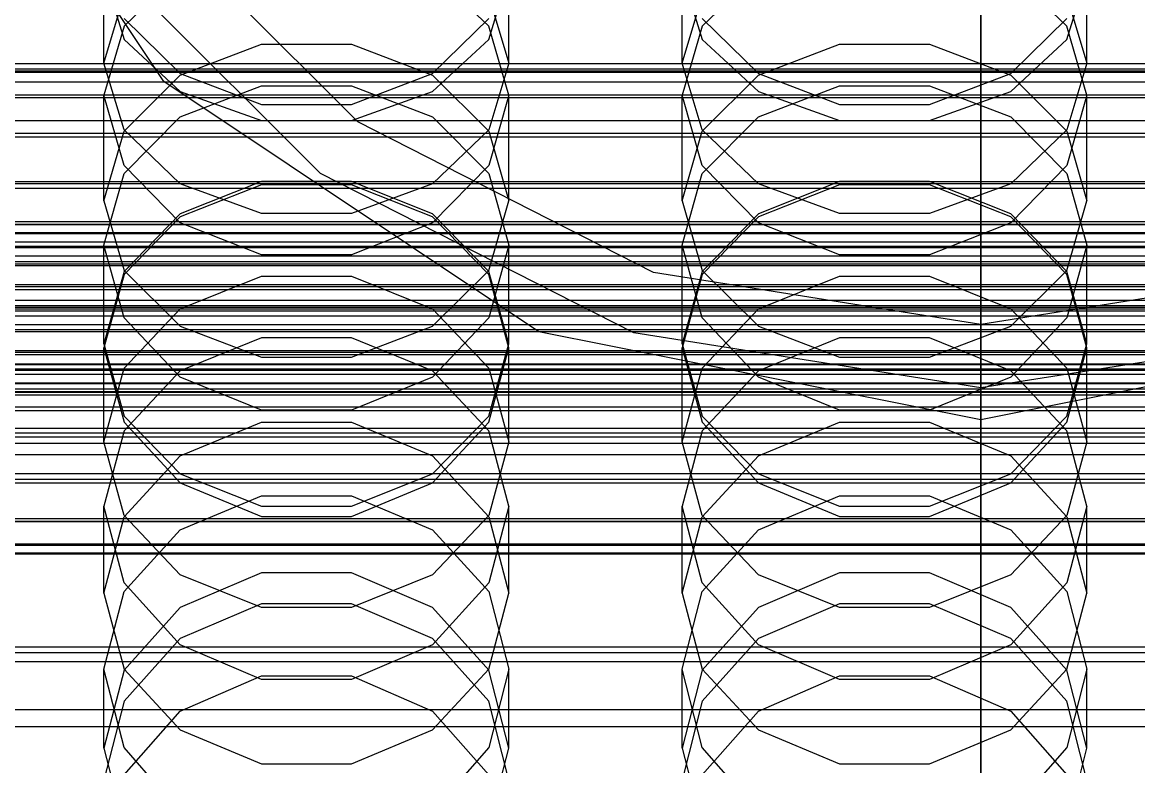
# Model space of a CAD drawing. Header units: millimetres. Extents: x -191664 to 191490, y -197311 to 10263.
# Drawn here: x -99.5 to 16.3, y -30105.8 to -30028.6 of the extents above; entities that cross this region are included whole.
import ezdxf

# ---------------------------------------------------------------- set-up
doc = ezdxf.new("R2010")
doc.units = ezdxf.units.MM
for name, color, linetype, lineweight in [('COTAS_USUARIO', 1, 'Continuous', 0), ('frontal_briquetadora', 7, 'Continuous', 0), ('frontal_C01', 7, 'Continuous', 0), ('frontal_C02', 7, 'Continuous', 0), ('frontal_C03', 7, 'Continuous', 0), ('frontal_mezcladora', 7, 'Continuous', 0), ('frontal_secador', 7, 'Continuous', 0)]:
    doc.layers.add(name, color=color, linetype=linetype, lineweight=lineweight)
doc.dimstyles.new('PLANTA_100', dxfattribs={"dimtxt": 250, "dimasz": 150, "dimexe": 150, "dimexo": 80, "dimgap": 100, "dimtad": 1, "dimtih": 1, "dimtoh": 1, "dimdec": 1, "dimdsep": 46, "dimcen": 0.09, "dimclrd": 1, "dimclre": 1, "dimclrt": 1, "dimadec": 0, "dimazin": 0, "dimtfac": 1, "dimtdec": 4, "dimtofl": 0, "dimtmove": 0, "dimatfit": 3, "dimfxl": 1, "dimtolj": 1, "dimtzin": 0, "dimarcsym": 0})

# ---------------------------------------------------------------- blocks, each defined once
blk = doc.blocks.new('*D109')
at = {"layer": 'COTAS_USUARIO', "color": 1, "lineweight": -2, "transparency": 16777216}
for p, q in [((-80, -28700), (-1350, -28700)), ((-1200, -31850), (-1200, -28850)), ((-80, -32000), (-1350, -32000))]:
    blk.add_line(p, q, dxfattribs=at)
at = {"layer": 'COTAS_USUARIO', "color": 1, "transparency": 16777216}
for points in [[(-1225, -28850), (-1175, -28850), (-1200, -28700)], [(-1225, -31850), (-1175, -31850), (-1200, -32000)]]:
    blk.add_solid(points, dxfattribs=at)
at = {"layer": 'Defpoints', "color": 0, "transparency": 16777216}
for p in [(-1200, -28700), (0, -28700), (0, -32000)]:
    blk.add_point(p, dxfattribs=at)
blk = doc.blocks.new('*D111')
at = {"layer": 'COTAS_USUARIO', "color": 1, "lineweight": -2, "transparency": 16777216}
for p, q in [((-80, -27700), (-1350, -27700)), ((-1200, -31850), (-1200, -27850)), ((-80, -32000), (-1350, -32000))]:
    blk.add_line(p, q, dxfattribs=at)
at = {"layer": 'COTAS_USUARIO', "color": 1, "transparency": 16777216}
for points in [[(-1225, -27850), (-1175, -27850), (-1200, -27700)], [(-1225, -31850), (-1175, -31850), (-1200, -32000)]]:
    blk.add_solid(points, dxfattribs=at)
at = {"layer": 'Defpoints', "color": 0, "transparency": 16777216}
for p in [(-1200, -27700), (0, -27700), (0, -32000)]:
    blk.add_point(p, dxfattribs=at)
blk = doc.blocks.new('*D118')
at = {"layer": 'COTAS_USUARIO', "color": 1, "lineweight": -2, "transparency": 16777216}
for p, q in [((1200, -29560), (1200, -29410)), ((80, -29710), (1350, -29710)), ((80, -29990), (1350, -29990)), ((1200, -30140), (1200, -30290))]:
    blk.add_line(p, q, dxfattribs=at)
at = {"layer": 'COTAS_USUARIO', "color": 1, "transparency": 16777216}
for points in [[(1175, -29560), (1225, -29560), (1200, -29710)], [(1175, -30140), (1225, -30140), (1200, -29990)]]:
    blk.add_solid(points, dxfattribs=at)
at = {"layer": 'Defpoints', "color": 0, "transparency": 16777216}
for p in [(0, -29710), (0, -29990), (1200, -29990)]:
    blk.add_point(p, dxfattribs=at)
blk = doc.blocks.new('*D119')
at = {"layer": 'COTAS_USUARIO', "color": 1, "lineweight": -2, "transparency": 16777216}
for p, q in [((1200, -29840), (1200, -29690)), ((80, -29990), (1350, -29990)), ((80, -30270), (1350, -30270)), ((1200, -30420), (1200, -30570))]:
    blk.add_line(p, q, dxfattribs=at)
at = {"layer": 'COTAS_USUARIO', "color": 1, "transparency": 16777216}
for points in [[(1175, -29840), (1225, -29840), (1200, -29990)], [(1175, -30420), (1225, -30420), (1200, -30270)]]:
    blk.add_solid(points, dxfattribs=at)
at = {"layer": 'Defpoints', "color": 0, "transparency": 16777216}
for p in [(0, -29990), (0, -30270), (1200, -30270)]:
    blk.add_point(p, dxfattribs=at)
blk = doc.blocks.new('*D120')
at = {"layer": 'COTAS_USUARIO', "color": 1, "lineweight": -2, "transparency": 16777216}
for p, q in [((1200, -30120), (1200, -29970)), ((80, -30270), (1350, -30270)), ((80, -30550), (1350, -30550)), ((1200, -30700), (1200, -30850))]:
    blk.add_line(p, q, dxfattribs=at)
at = {"layer": 'COTAS_USUARIO', "color": 1, "transparency": 16777216}
for points in [[(1175, -30120), (1225, -30120), (1200, -30270)], [(1175, -30700), (1225, -30700), (1200, -30550)]]:
    blk.add_solid(points, dxfattribs=at)
at = {"layer": 'Defpoints', "color": 0, "transparency": 16777216}
for p in [(0, -30270), (0, -30550), (1200, -30550)]:
    blk.add_point(p, dxfattribs=at)
blk = doc.blocks.new('*D121')
at = {"layer": 'COTAS_USUARIO', "color": 1, "lineweight": -2, "transparency": 16777216}
for p, q in [((-80, -29000), (-1350, -29000)), ((-1200, -31850), (-1200, -29150)), ((-80, -32000), (-1350, -32000))]:
    blk.add_line(p, q, dxfattribs=at)
at = {"layer": 'COTAS_USUARIO', "color": 1, "transparency": 16777216}
for points in [[(-1225, -29150), (-1175, -29150), (-1200, -29000)], [(-1225, -31850), (-1175, -31850), (-1200, -32000)]]:
    blk.add_solid(points, dxfattribs=at)
at = {"layer": 'Defpoints', "color": 0, "transparency": 16777216}
for p in [(-1200, -29000), (0, -29000), (0, -32000)]:
    blk.add_point(p, dxfattribs=at)

msp = doc.modelspace()

# ---------------------------------------------------------------- linework, layer by layer
at = {"layer": 'frontal_briquetadora', "color": 9, "true_color": 0xb9c3c2}
for p, q in [((-91, -30032.88), (-91, -30021.23)), ((-49, -30032.88), (-49, -30021.23)), ((-31, -30032.88), (-31, -30021.23)), ((11, -30032.88), (11, -30021.23)), ((-91, -30023.67), (-88.92, -30030.42)), ((-83.09, -30023.4), (-88.92, -30029.05)), ((-51.08, -30029.05), (-56.91, -30023.4)), ((-51.08, -30030.42), (-49, -30023.67)), ((-31, -30023.67), (-28.92, -30030.42)), ((-23.09, -30023.4), (-28.92, -30029.05)), ((8.92, -30029.05), (3.09, -30023.4)), ((8.92, -30030.42), (11, -30023.67)), ((-91, -30032.88), (-88.92, -30025.93)), ((-51.08, -30025.93), (-49, -30032.88)), ((-31, -30032.88), (-28.92, -30025.93)), ((8.92, -30025.93), (11, -30032.88)), ((-88.92, -30029.05), (-91, -30036.21)), ((-88.92, -30028.25), (-83.09, -30033.97)), ((-56.91, -30033.97), (-51.08, -30028.25)), ((-49, -30036.21), (-51.08, -30029.05)), ((-28.92, -30029.05), (-31, -30036.21)), ((-28.92, -30028.25), (-23.09, -30033.97)), ((3.09, -30033.97), (8.92, -30028.25)), ((11, -30036.21), (8.92, -30029.05)), ((-88.92, -30030.42), (-83.09, -30035.83)), ((-83.09, -30034.15), (-74.67, -30030.93)), ((-74.67, -30030.93), (-65.33, -30030.93)), ((-65.33, -30030.93), (-56.91, -30034.15)), ((-56.91, -30035.83), (-51.08, -30030.42)), ((-28.92, -30030.42), (-23.09, -30035.83)), ((-23.09, -30034.15), (-14.67, -30030.93)), ((-14.67, -30030.93), (-5.33, -30030.93)), ((-5.33, -30030.93), (3.09, -30034.15)), ((3.09, -30035.83), (8.92, -30030.42)), ((-88.92, -30039.82), (-91, -30032.88)), ((-49, -30032.88), (-51.08, -30039.82)), ((-28.92, -30039.82), (-31, -30032.88)), ((11, -30032.88), (8.92, -30039.82)), ((-88.92, -30039.94), (-83.09, -30034.15)), ((-83.09, -30033.97), (-74.67, -30037.19)), ((-65.33, -30037.19), (-56.91, -30033.97)), ((-56.91, -30034.15), (-51.08, -30039.94)), ((-28.92, -30039.94), (-23.09, -30034.15)), ((-23.09, -30033.97), (-14.67, -30037.19)), ((-5.33, -30037.19), (3.09, -30033.97)), ((3.09, -30034.15), (8.92, -30039.94)), ((-83.09, -30038.47), (-74.67, -30035.24)), ((-83.09, -30035.83), (-74.67, -30038.84)), ((-74.67, -30035.24), (-65.33, -30035.24)), ((-65.33, -30035.24), (-56.91, -30038.47)), ((-65.33, -30038.84), (-56.91, -30035.83)), ((-23.09, -30038.47), (-14.67, -30035.24)), ((-23.09, -30035.83), (-14.67, -30038.84)), ((-14.67, -30035.24), (-5.33, -30035.24)), ((-5.33, -30035.24), (3.09, -30038.47)), ((-5.33, -30038.84), (3.09, -30035.83)), ((-88.92, -30043.51), (-91, -30036.21)), ((-91, -30047.17), (-91, -30036.21)), ((-74.67, -30037.19), (-65.33, -30037.19)), ((-49, -30036.21), (-51.08, -30043.51)), ((-49, -30047.17), (-49, -30036.21)), ((-28.92, -30043.51), (-31, -30036.21)), ((-31, -30047.17), (-31, -30036.21)), ((-14.67, -30037.19), (-5.33, -30037.19)), ((11, -30036.21), (8.92, -30043.51)), ((11, -30047.17), (11, -30036.21)), ((-88.92, -30044.34), (-83.09, -30038.47)), ((-74.67, -30038.84), (-65.33, -30038.84)), ((-56.91, -30038.47), (-51.08, -30044.34)), ((-28.92, -30044.34), (-23.09, -30038.47)), ((-14.67, -30038.84), (-5.33, -30038.84)), ((3.09, -30038.47), (8.92, -30044.34)), ((-91, -30047.17), (-88.92, -30039.94)), ((-83.09, -30045.4), (-88.92, -30039.82)), ((-51.08, -30039.82), (-56.91, -30045.4)), ((-51.08, -30039.94), (-49, -30047.17)), ((-31, -30047.17), (-28.92, -30039.94)), ((-23.09, -30045.4), (-28.92, -30039.82)), ((8.92, -30039.82), (3.09, -30045.4)), ((8.92, -30039.94), (11, -30047.17)), ((-83.09, -30049.45), (-88.92, -30043.51)), ((-51.08, -30043.51), (-56.91, -30049.45)), ((-23.09, -30049.45), (-28.92, -30043.51)), ((8.92, -30043.51), (3.09, -30049.45)), ((-91, -30051.77), (-88.92, -30044.34)), ((-74.67, -30045.18), (-83.09, -30048.51)), ((-65.33, -30045.18), (-74.67, -30045.18)), ((-56.91, -30048.51), (-65.33, -30045.18)), ((-51.08, -30044.34), (-49, -30051.77)), ((-31, -30051.77), (-28.92, -30044.34)), ((-14.67, -30045.18), (-23.09, -30048.51)), ((-5.33, -30045.18), (-14.67, -30045.18)), ((3.09, -30048.51), (-5.33, -30045.18)), ((8.92, -30044.34), (11, -30051.77)), ((-74.67, -30048.49), (-83.09, -30045.4)), ((-74.67, -30045.53), (-83.09, -30048.83)), ((-65.33, -30045.53), (-74.67, -30045.53)), ((-56.91, -30045.4), (-65.33, -30048.49)), ((-56.91, -30048.83), (-65.33, -30045.53)), ((-14.67, -30048.49), (-23.09, -30045.4)), ((-14.67, -30045.53), (-23.09, -30048.83)), ((-5.33, -30045.53), (-14.67, -30045.53)), ((3.09, -30045.4), (-5.33, -30048.49)), ((3.09, -30048.83), (-5.33, -30045.53)), ((-91, -30047.17), (-88.92, -30054.4)), ((-51.08, -30054.4), (-49, -30047.17)), ((-31, -30047.17), (-28.92, -30054.4)), ((8.92, -30054.4), (11, -30047.17)), ((-83.09, -30048.51), (-88.92, -30054.52)), ((-65.33, -30048.49), (-74.67, -30048.49)), ((-51.08, -30054.52), (-56.91, -30048.51)), ((-23.09, -30048.51), (-28.92, -30054.52)), ((-5.33, -30048.49), (-14.67, -30048.49)), ((8.92, -30054.52), (3.09, -30048.51)), ((-83.09, -30048.83), (-88.92, -30054.84)), ((-74.67, -30052.78), (-83.09, -30049.45)), ((-56.91, -30049.45), (-65.33, -30052.78)), ((-51.08, -30054.84), (-56.91, -30048.83)), ((-23.09, -30048.83), (-28.92, -30054.84)), ((-14.67, -30052.78), (-23.09, -30049.45)), ((3.09, -30049.45), (-5.33, -30052.78)), ((8.92, -30054.84), (3.09, -30048.83)), ((-160, -30051.97), (200, -30051.97)), ((-88.92, -30059.32), (-91, -30051.77)), ((-91, -30062.01), (-91, -30051.77)), ((-49, -30051.77), (-51.08, -30059.32)), ((-49, -30062.01), (-49, -30051.77)), ((-28.92, -30059.32), (-31, -30051.77)), ((-31, -30062.01), (-31, -30051.77)), ((11, -30051.77), (8.92, -30059.32)), ((11, -30062.01), (11, -30051.77)), ((-65.33, -30052.78), (-74.67, -30052.78)), ((-5.33, -30052.78), (-14.67, -30052.78)), ((-88.92, -30054.52), (-91, -30062.01)), ((-88.92, -30054.4), (-83.09, -30060.2)), ((-56.91, -30060.2), (-51.08, -30054.4)), ((-49, -30062.01), (-51.08, -30054.52)), ((-28.92, -30054.52), (-31, -30062.01)), ((-28.92, -30054.4), (-23.09, -30060.2)), ((3.09, -30060.2), (8.92, -30054.4)), ((11, -30062.01), (8.92, -30054.52)), ((-88.92, -30054.84), (-91, -30062.44)), ((-83.09, -30058.4), (-74.67, -30054.99)), ((-74.67, -30054.99), (-65.33, -30054.99)), ((-65.33, -30054.99), (-56.91, -30058.4)), ((-49, -30062.44), (-51.08, -30054.84)), ((-28.92, -30054.84), (-31, -30062.44)), ((-23.09, -30058.4), (-14.67, -30054.99)), ((-14.67, -30054.99), (-5.33, -30054.99)), ((-5.33, -30054.99), (3.09, -30058.4)), ((11, -30062.44), (8.92, -30054.84)), ((-160, -30056.39), (200, -30056.39)), ((-88.92, -30064.54), (-83.09, -30058.4)), ((-56.91, -30058.4), (-51.08, -30064.54)), ((-28.92, -30064.54), (-23.09, -30058.4)), ((3.09, -30058.4), (8.92, -30064.54)), ((-160, -30060.01), (200, -30060.01)), ((-83.09, -30065.47), (-88.92, -30059.32)), ((-83.09, -30060.2), (-74.67, -30063.41)), ((-65.33, -30063.41), (-56.91, -30060.2)), ((-51.08, -30059.32), (-56.91, -30065.47)), ((-23.09, -30065.47), (-28.92, -30059.32)), ((-23.09, -30060.2), (-14.67, -30063.41)), ((-5.33, -30063.41), (3.09, -30060.2)), ((8.92, -30059.32), (3.09, -30065.47)), ((-74.67, -30061.41), (-83.09, -30064.83)), ((-65.33, -30061.41), (-74.67, -30061.41)), ((-56.91, -30064.83), (-65.33, -30061.41)), ((-14.67, -30061.41), (-23.09, -30064.83)), ((-5.33, -30061.41), (-14.67, -30061.41)), ((3.09, -30064.83), (-5.33, -30061.41)), ((-91, -30062.01), (-88.92, -30069.51)), ((-91, -30072.2), (-91, -30062.44)), ((-91, -30062.44), (-88.92, -30070.16)), ((-51.08, -30069.51), (-49, -30062.01)), ((-51.08, -30070.16), (-49, -30062.44)), ((-49, -30072.2), (-49, -30062.44)), ((-31, -30062.01), (-28.92, -30069.51)), ((-31, -30072.2), (-31, -30062.44)), ((-31, -30062.44), (-28.92, -30070.16)), ((8.92, -30069.51), (11, -30062.01)), ((8.92, -30070.16), (11, -30062.44)), ((11, -30072.2), (11, -30062.44)), ((-74.67, -30063.41), (-65.33, -30063.41)), ((-14.67, -30063.41), (-5.33, -30063.41)), ((-160, -30064.15), (200, -30064.15)), ((-91, -30072.2), (-88.92, -30064.54)), ((-83.09, -30064.83), (-88.92, -30071.04)), ((-51.08, -30071.04), (-56.91, -30064.83)), ((-51.08, -30064.54), (-49, -30072.2)), ((-31, -30072.2), (-28.92, -30064.54)), ((-23.09, -30064.83), (-28.92, -30071.04)), ((8.92, -30071.04), (3.09, -30064.83)), ((8.92, -30064.54), (11, -30072.2)), ((-74.67, -30068.91), (-83.09, -30065.47)), ((-56.91, -30065.47), (-65.33, -30068.91)), ((-14.67, -30068.91), (-23.09, -30065.47)), ((3.09, -30065.47), (-5.33, -30068.91)), ((-160, -30068.57), (200, -30068.57)), ((-88.92, -30069.51), (-83.09, -30075.51)), ((-65.33, -30068.91), (-74.67, -30068.91)), ((-56.91, -30075.51), (-51.08, -30069.51)), ((-28.92, -30069.51), (-23.09, -30075.51)), ((-5.33, -30068.91), (-14.67, -30068.91)), ((3.09, -30075.51), (8.92, -30069.51)), ((-88.92, -30070.16), (-83.09, -30076.43)), ((-83.09, -30073.66), (-74.67, -30070.14)), ((-74.67, -30070.14), (-65.33, -30070.14)), ((-65.33, -30070.14), (-56.91, -30073.66)), ((-56.91, -30076.43), (-51.08, -30070.16)), ((-28.92, -30070.16), (-23.09, -30076.43)), ((-23.09, -30073.66), (-14.67, -30070.14)), ((-14.67, -30070.14), (-5.33, -30070.14)), ((-5.33, -30070.14), (3.09, -30073.66)), ((3.09, -30076.43), (8.92, -30070.16)), ((-88.92, -30071.04), (-91, -30078.88)), ((-49, -30078.88), (-51.08, -30071.04)), ((-28.92, -30071.04), (-31, -30078.88)), ((11, -30078.88), (8.92, -30071.04)), ((-88.92, -30079.85), (-91, -30072.2)), ((-49, -30072.2), (-51.08, -30079.85)), ((-28.92, -30079.85), (-31, -30072.2)), ((11, -30072.2), (8.92, -30079.85)), ((-88.92, -30079.98), (-83.09, -30073.66)), ((-56.91, -30073.66), (-51.08, -30079.98)), ((-28.92, -30079.98), (-23.09, -30073.66)), ((3.09, -30073.66), (8.92, -30079.98)), ((-83.09, -30075.51), (-74.67, -30078.85)), ((-83.09, -30076.43), (-74.67, -30079.94)), ((-65.33, -30078.85), (-56.91, -30075.51)), ((-65.33, -30079.94), (-56.91, -30076.43)), ((-23.09, -30075.51), (-14.67, -30078.85)), ((-23.09, -30076.43), (-14.67, -30079.94)), ((-5.33, -30078.85), (3.09, -30075.51)), ((-5.33, -30079.94), (3.09, -30076.43)), ((-83.09, -30081.33), (-74.67, -30077.81)), ((-74.67, -30077.81), (-65.33, -30077.81)), ((-74.67, -30078.85), (-65.33, -30078.85)), ((-65.33, -30077.81), (-56.91, -30081.33)), ((-23.09, -30081.33), (-14.67, -30077.81)), ((-14.67, -30077.81), (-5.33, -30077.81)), ((-14.67, -30078.85), (-5.33, -30078.85)), ((-5.33, -30077.81), (3.09, -30081.33)), ((-88.92, -30086.82), (-91, -30078.88)), ((-91, -30087.88), (-91, -30078.88)), ((-91, -30087.88), (-88.92, -30079.98)), ((-83.09, -30086), (-88.92, -30079.85)), ((-74.67, -30079.94), (-65.33, -30079.94)), ((-51.08, -30079.85), (-56.91, -30086)), ((-49, -30078.88), (-51.08, -30086.82)), ((-51.08, -30079.98), (-49, -30087.88)), ((-49, -30087.88), (-49, -30078.88)), ((-28.92, -30086.82), (-31, -30078.88)), ((-31, -30087.88), (-31, -30078.88)), ((-31, -30087.88), (-28.92, -30079.98)), ((-23.09, -30086), (-28.92, -30079.85)), ((-14.67, -30079.94), (-5.33, -30079.94)), ((8.92, -30079.85), (3.09, -30086)), ((11, -30078.88), (8.92, -30086.82)), ((8.92, -30079.98), (11, -30087.88)), ((11, -30087.88), (11, -30078.88)), ((-88.92, -30087.72), (-83.09, -30081.33)), ((-56.91, -30081.33), (-51.08, -30087.72)), ((-28.92, -30087.72), (-23.09, -30081.33)), ((3.09, -30081.33), (8.92, -30087.72)), ((-74.67, -30085.79), (-83.09, -30089.4)), ((-65.33, -30085.79), (-74.67, -30085.79)), ((-56.91, -30089.4), (-65.33, -30085.79)), ((-14.67, -30085.79), (-23.09, -30089.4)), ((-5.33, -30085.79), (-14.67, -30085.79)), ((3.09, -30089.4), (-5.33, -30085.79)), ((-83.09, -30093.27), (-88.92, -30086.82)), ((-74.67, -30089.4), (-83.09, -30086)), ((-56.91, -30086), (-65.33, -30089.4)), ((-51.08, -30086.82), (-56.91, -30093.27)), ((-23.09, -30093.27), (-28.92, -30086.82)), ((-14.67, -30089.4), (-23.09, -30086)), ((3.09, -30086), (-5.33, -30089.4)), ((8.92, -30086.82), (3.09, -30093.27)), ((-91, -30095.78), (-88.92, -30087.72)), ((-91, -30087.88), (-88.92, -30095.77)), ((-51.08, -30087.72), (-49, -30095.78)), ((-51.08, -30095.77), (-49, -30087.88)), ((-31, -30095.78), (-28.92, -30087.72)), ((-31, -30087.88), (-28.92, -30095.77)), ((8.92, -30087.72), (11, -30095.78)), ((8.92, -30095.77), (11, -30087.88)), ((-74.67, -30089.01), (-83.09, -30092.6)), ((-65.33, -30089.01), (-74.67, -30089.01)), ((-56.91, -30092.6), (-65.33, -30089.01)), ((-14.67, -30089.01), (-23.09, -30092.6)), ((-5.33, -30089.01), (-14.67, -30089.01)), ((3.09, -30092.6), (-5.33, -30089.01)), ((-83.09, -30089.4), (-88.92, -30095.9)), ((-65.33, -30089.4), (-74.67, -30089.4)), ((-51.08, -30095.9), (-56.91, -30089.4)), ((-23.09, -30089.4), (-28.92, -30095.9)), ((-5.33, -30089.4), (-14.67, -30089.4)), ((8.92, -30095.9), (3.09, -30089.4)), ((-83.09, -30092.6), (-88.92, -30099.1)), ((-51.08, -30099.1), (-56.91, -30092.6)), ((-23.09, -30092.6), (-28.92, -30099.1)), ((8.92, -30099.1), (3.09, -30092.6)), ((-74.67, -30096.87), (-83.09, -30093.27)), ((-56.91, -30093.27), (-65.33, -30096.87)), ((-14.67, -30096.87), (-23.09, -30093.27)), ((3.09, -30093.27), (-5.33, -30096.87)), ((-88.92, -30103.93), (-91, -30095.78)), ((-91, -30104), (-91, -30095.78)), ((-88.92, -30095.9), (-91, -30104)), ((-88.92, -30095.77), (-83.09, -30102.09)), ((-56.91, -30102.09), (-51.08, -30095.77)), ((-49, -30095.78), (-51.08, -30103.93)), ((-49, -30104), (-51.08, -30095.9)), ((-49, -30104), (-49, -30095.78)), ((-28.92, -30103.93), (-31, -30095.78)), ((-31, -30104), (-31, -30095.78)), ((-28.92, -30095.9), (-31, -30104)), ((-28.92, -30095.77), (-23.09, -30102.09)), ((3.09, -30102.09), (8.92, -30095.77)), ((11, -30095.78), (8.92, -30103.93)), ((11, -30104), (8.92, -30095.9)), ((11, -30104), (11, -30095.78)), ((-83.09, -30100.15), (-74.67, -30096.48)), ((-74.67, -30096.48), (-65.33, -30096.48)), ((-65.33, -30096.87), (-74.67, -30096.87)), ((-65.33, -30096.48), (-56.91, -30100.15)), ((-23.09, -30100.15), (-14.67, -30096.48)), ((-14.67, -30096.48), (-5.33, -30096.48)), ((-5.33, -30096.87), (-14.67, -30096.87)), ((-5.33, -30096.48), (3.09, -30100.15)), ((-88.92, -30099.1), (-91, -30107.29)), ((-49, -30107.29), (-51.08, -30099.1)), ((-28.92, -30099.1), (-31, -30107.29)), ((11, -30107.29), (8.92, -30099.1)), ((-88.92, -30106.75), (-83.09, -30100.15)), ((-56.91, -30100.15), (-51.08, -30106.75)), ((-28.92, -30106.75), (-23.09, -30100.15)), ((3.09, -30100.15), (8.92, -30106.75)), ((-83.09, -30102.09), (-74.67, -30105.61)), ((-65.33, -30105.61), (-56.91, -30102.09)), ((-23.09, -30102.09), (-14.67, -30105.61)), ((-5.33, -30105.61), (3.09, -30102.09)), ((-91, -30104), (-88.92, -30112.11)), ((-83.09, -30110.54), (-88.92, -30103.93)), ((-51.08, -30103.93), (-56.91, -30110.54)), ((-51.08, -30112.11), (-49, -30104)), ((-31, -30104), (-28.92, -30112.11)), ((-23.09, -30110.54), (-28.92, -30103.93)), ((8.92, -30103.93), (3.09, -30110.54)), ((8.92, -30112.11), (11, -30104)), ((-74.67, -30105.61), (-65.33, -30105.61)), ((-14.67, -30105.61), (-5.33, -30105.61))]:
    msp.add_line(p, q, dxfattribs=at)
at = {"layer": 'frontal_briquetadora', "color": 8, "true_color": 0x6f7d84}
msp.add_line((200, -30100), (-160, -30100), dxfattribs=at)
at = {"layer": 'frontal_C01', "color": 139, "true_color": 0x345e4e}
for p, q in [((0, -30116.06), (0, -29803.88)), ((0, -29809.56), (0, -30121.75))]:
    msp.add_line(p, q, dxfattribs=at)
at = {"layer": 'frontal_C01', "color": 139, "true_color": 0x354b57}
for p, q in [((430, -30075.5), (-430, -30075.5)), ((430, -30080.5), (-430, -30080.5))]:
    msp.add_line(p, q, dxfattribs=at)
at = {"layer": 'frontal_C02', "color": 139, "true_color": 0x345e4e}
for p, q in [((0, -30253.15), (0, -29968.33)), ((0, -29974.07), (0, -30258.89))]:
    msp.add_line(p, q, dxfattribs=at)
at = {"layer": 'frontal_C02', "color": 139, "true_color": 0x354b57}
for p, q in [((-425, -30057.5), (425, -30057.5)), ((430, -30059.14), (-430, -30059.14)), ((430, -30064.14), (-430, -30064.14)), ((425, -30068.98), (-425, -30068.98)), ((425, -30072.35), (-425, -30072.35)), ((-425, -30083.82), (425, -30083.82))]:
    msp.add_line(p, q, dxfattribs=at)
at = {"layer": 'frontal_C03', "color": 139, "true_color": 0x345e4e}
for p, q in [((0, -30161.89), (0, -29897.97)), ((0, -29903.75), (0, -30167.67))]:
    msp.add_line(p, q, dxfattribs=at)
at = {"layer": 'frontal_C03', "color": 252, "true_color": 0x83939a}
for p, q in [((-250, -30032.91), (250, -30032.91)), ((-250, -30033.7), (250, -30033.7)), ((-250, -30033.84), (250, -30033.84)), ((-250, -30036.17), (250, -30036.17)), ((-250, -30036.45), (250, -30036.45)), ((-250, -30040.15), (250, -30040.15)), ((-250, -30040.54), (250, -30040.54)), ((-250, -30045.37), (250, -30045.37)), ((-250, -30045.85), (250, -30045.85)), ((250, -30051.47), (-250, -30051.47)), ((-250, -30052), (250, -30052)), ((-250, -30058.03), (250, -30058.03)), ((-250, -30058.58), (250, -30058.58)), ((-250, -30064.61), (250, -30064.61)), ((-250, -30065.15), (250, -30065.15)), ((-250, -30070.77), (250, -30070.77)), ((-250, -30071.24), (250, -30071.24)), ((-250, -30076.07), (250, -30076.07)), ((-250, -30076.46), (250, -30076.46)), ((-250, -30080.16), (250, -30080.16)), ((-250, -30080.44), (250, -30080.44)), ((-250, -30082.77), (250, -30082.77)), ((-250, -30082.91), (250, -30082.91)), ((-250, -30083.7), (250, -30083.7))]:
    msp.add_line(p, q, dxfattribs=at)
at = {"layer": 'frontal_C03', "color": 9, "true_color": 0xbac6cb}
for p, q in [((-450, -30049.31), (450, -30049.31)), ((-450, -30049.59), (450, -30049.59)), ((-450, -30049.64), (450, -30049.64)), ((-450, -30050.46), (450, -30050.46)), ((-450, -30050.56), (450, -30050.56)), ((-450, -30051.87), (450, -30051.87)), ((-450, -30052.01), (450, -30052.01)), ((-450, -30053.72), (450, -30053.72)), ((-450, -30053.89), (450, -30053.89)), ((450, -30055.88), (-450, -30055.88)), ((-450, -30056.07), (450, -30056.07)), ((-450, -30058.21), (450, -30058.21)), ((-450, -30058.4), (450, -30058.4)), ((-450, -30060.54), (450, -30060.54)), ((-450, -30060.73), (450, -30060.73)), ((-450, -30062.72), (450, -30062.72)), ((-450, -30062.89), (450, -30062.89)), ((-450, -30064.6), (450, -30064.6)), ((-450, -30064.74), (450, -30064.74)), ((-450, -30066.05), (450, -30066.05)), ((-450, -30066.15), (450, -30066.15)), ((-450, -30066.97), (450, -30066.97)), ((-450, -30067.02), (450, -30067.02)), ((-450, -30067.31), (450, -30067.31))]:
    msp.add_line(p, q, dxfattribs=at)
at = {"layer": 'frontal_C03', "color": 139, "true_color": 0x354b57}
for p, q in [((430, -30066.71), (-430, -30066.71)), ((430, -30071.71), (-430, -30071.71))]:
    msp.add_line(p, q, dxfattribs=at)
at = {"layer": 'frontal_mezcladora', "color": 252, "true_color": 0x8b8c91}
msp.add_line((-260, -30060), (260, -30060), dxfattribs=at)
at = {"layer": 'frontal_secador', "color": 142, "true_color": 0x159eb4}
for p, q in [((-84.78, -30034.78), (-110.77, -29995.88)), ((-64.66, -30038.99), (-88.99, -30014.66)), ((-45.88, -30060.77), (-84.78, -30034.78)), ((-33.99, -30054.62), (-64.66, -30038.99)), ((0, -30060), (-33.99, -30054.62)), ((33.99, -30054.62), (0, -30060)), ((0, -30069.9), (-45.88, -30060.77)), ((45.88, -30060.77), (0, -30069.9)), ((-135, -30095), (135, -30095))]:
    msp.add_line(p, q, dxfattribs=at)
at = {"layer": 'frontal_secador', "color": 129, "true_color": 0x304542}
for p, q in [((-68.54, -30044.33), (-94.33, -30018.54)), ((-36.03, -30060.89), (-68.54, -30044.33)), ((0, -30066.6), (-36.03, -30060.89)), ((36.03, -30060.89), (0, -30066.6))]:
    msp.add_line(p, q, dxfattribs=at)
at = {"layer": 'frontal_secador', "color": 253, "true_color": 0xa4b0b5}
for p, q in [((1360, -30033.5), (-1360, -30033.5)), ((1360, -30034.86), (-1360, -30034.86)), ((1250, -30033.75), (-1250, -30033.75)), ((1360, -30038.86), (-1360, -30038.86)), ((1360, -30045.22), (-1360, -30045.22)), ((1250, -30052.92), (-1250, -30052.92)), ((1360, -30053.5), (-1360, -30053.5)), ((1360, -30063.15), (-1360, -30063.15)), ((-1360, -30073.5), (1360, -30073.5)), ((-1250, -30073.5), (1250, -30073.5)), ((1360, -30083.85), (-1360, -30083.85)), ((1360, -30093.5), (-1360, -30093.5)), ((1250, -30094.08), (-1250, -30094.08)), ((1360, -30101.78), (-1360, -30101.78))]:
    msp.add_line(p, q, dxfattribs=at)
at = {"layer": 'frontal_secador', "color": 251, "true_color": 0x536a64}
for p, q in [((-110, -30060), (110, -30060)), ((-110, -30095), (110, -30095))]:
    msp.add_line(p, q, dxfattribs=at)

# ---------------------------------------------------------------- dimensions: what is measured, and where the dimension line sits
at = {"layer": 'COTAS_USUARIO'}
for p1, p2, picture, middle in [((0, -32000), (0, -27700), '*D111', (-1200, -29850)), ((0, -32000), (0, -28700), '*D109', (-1200, -30350)), ((0, -32000), (0, -29000), '*D121', (-1200, -30500)), ((0, -29710), (0, -29990), '*D118', (1200, -29850)), ((0, -29990), (0, -30270), '*D119', (1200, -30130)), ((0, -30270), (0, -30550), '*D120', (1200, -30410))]:
    dim = msp.add_aligned_dim(p1=p1, p2=p2, distance=1200, dimstyle='PLANTA_100', dxfattribs=at)
    dim.commit()
    dim.dimension.update_dxf_attribs({"geometry": picture, "text_midpoint": middle})

doc.saveas('drawing.dxf')
